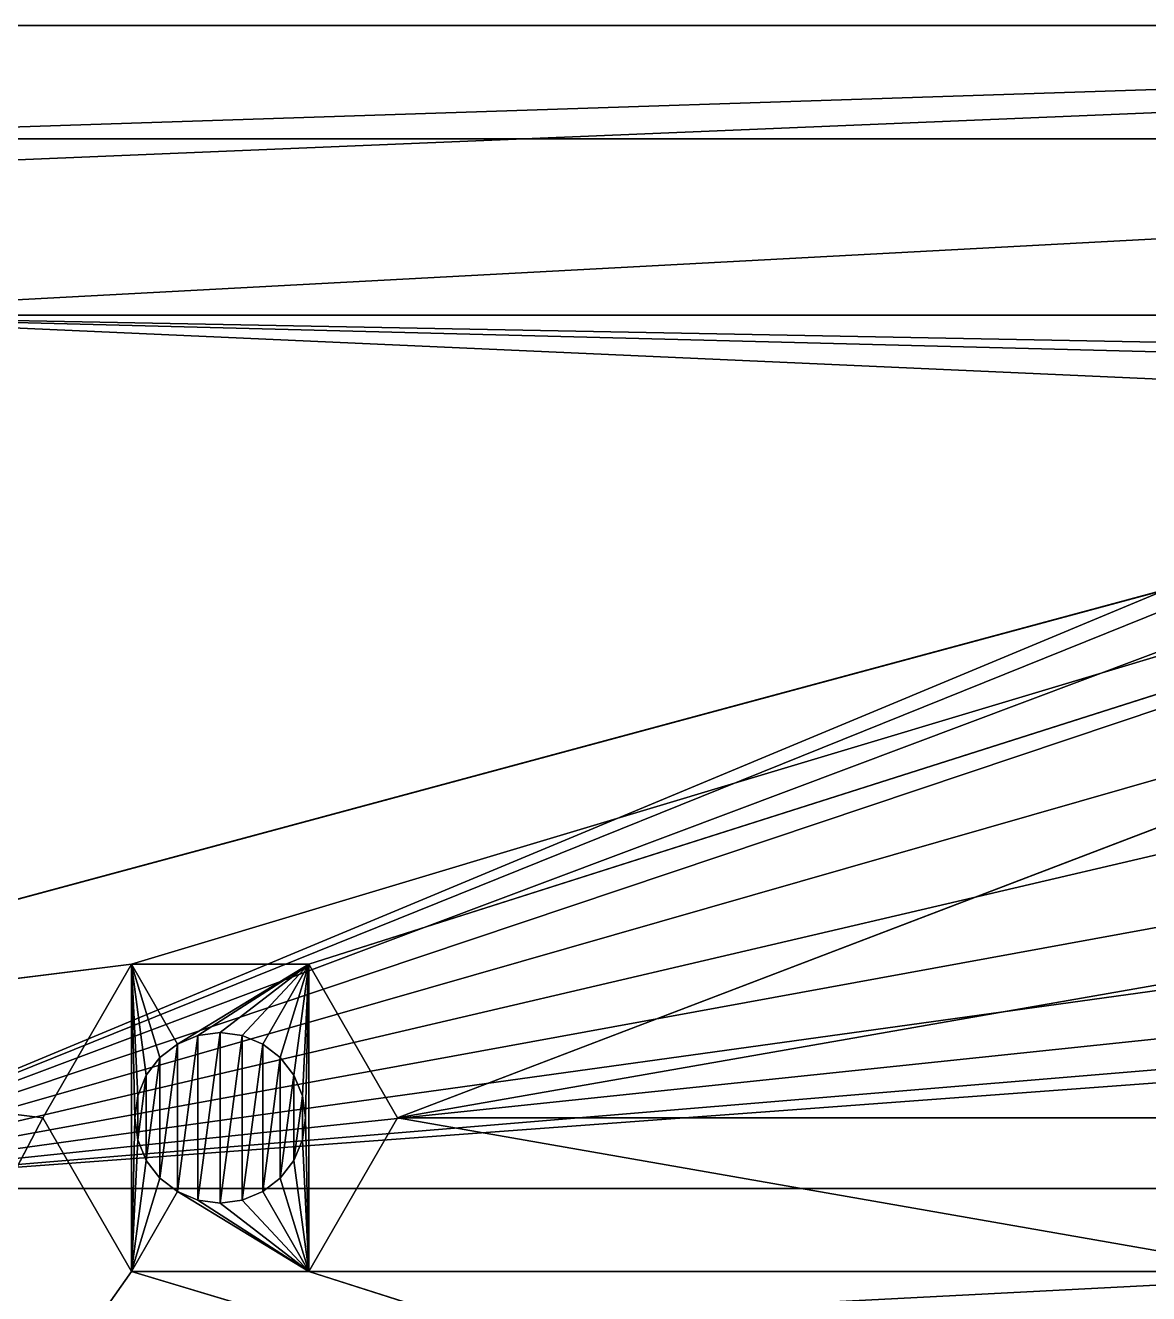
# Model space of a CAD drawing. Extents: x 0 to 36814, y -3929 to 172.
# Drawn here: x 36757.09 to 36776.86, y -3670.89 to -3648.56 of the extents above; entities that cross this region are included whole.
import ezdxf

# ---------------------------------------------------------------- set-up
doc = ezdxf.new("R2010")
doc.units = 0
doc.header["$LTSCALE"] = 25.4
doc.layers.get('0').update_dxf_attribs({"color": 13, "linetype": 'CONTINUOUS'})

# ---------------------------------------------------------------- blocks, each defined once
blk = doc.blocks.new('CVD_PLA_MA03_STL')
at = {"color": 0}
for p, q in [((36656.09, 662.242, 3775.241), (36716.801, 662.242, 3775.241)), ((36656.09, 662.242, 3777.241), (36716.801, 662.242, 3777.241)), ((36656.09, 662.242, 3775.241), (36716.801, 662.242, 3775.241)), ((36656.09, 662.242, 3777.241), (36716.801, 662.242, 3777.241)), ((36715.477, 650.197, 3780.341), (36657.41, 650.197, 3780.341)), ((36657.41, 650.197, 3777.241), (36715.477, 650.197, 3777.241)), ((36715.477, 650.197, 3780.341), (36657.41, 650.197, 3780.341)), ((36657.41, 650.197, 3777.241), (36715.477, 650.197, 3777.241)), ((36657.41, 645.447, 3795.716), (36715.477, 645.447, 3795.716)), ((36657.41, 645.447, 3795.716), (36715.477, 645.447, 3795.716)), ((36715.477, 641.447, 3780.341), (36657.41, 641.447, 3780.341)), ((36715.477, 641.447, 3795.716), (36657.41, 641.447, 3795.716)), ((36715.477, 641.447, 3795.716), (36657.41, 641.447, 3795.716)), ((36715.477, 641.447, 3780.341), (36657.41, 641.447, 3780.341)), ((36664.488, 639.842, 3797.178), (36662.926, 639.842, 3794.474)), ((36662.926, 639.842, 3794.474), (36664.488, 639.842, 3791.77)), ((36662.926, 636.842, 3794.474), (36664.488, 639.842, 3797.178)), ((36662.926, 636.842, 3794.474), (36664.488, 639.842, 3797.178)), ((36662.926, 636.842, 3794.474), (36662.926, 639.842, 3794.474)), ((36664.488, 639.842, 3797.178), (36662.926, 639.842, 3794.474)), ((36664.488, 636.842, 3791.77), (36662.926, 639.842, 3794.474)), ((36662.926, 636.842, 3794.474), (36662.926, 639.842, 3794.474)), ((36664.488, 636.842, 3791.77), (36662.926, 639.842, 3794.474)), ((36662.926, 639.842, 3794.474), (36664.488, 639.842, 3791.77)), ((36664.488, 639.842, 3791.77), (36664.488, 639.842, 3797.178)), ((36664.488, 639.842, 3791.77), (36664.488, 639.842, 3797.178)), ((36664.488, 639.842, 3791.77), (36664.551, 639.842, 3794.474)), ((36664.551, 639.842, 3794.474), (36664.488, 639.842, 3797.178)), ((36664.488, 639.842, 3791.77), (36664.551, 639.842, 3794.474)), ((36664.488, 639.842, 3791.77), (36664.602, 639.842, 3794.086)), ((36664.488, 639.842, 3791.77), (36664.602, 639.842, 3794.086)), ((36664.488, 639.842, 3791.77), (36664.75, 639.842, 3793.724)), ((36664.488, 639.842, 3791.77), (36664.75, 639.842, 3793.724)), ((36664.488, 639.842, 3791.77), (36664.988, 639.842, 3793.414)), ((36664.488, 639.842, 3791.77), (36664.988, 639.842, 3793.414)), ((36664.488, 639.842, 3791.77), (36665.301, 639.842, 3793.175)), ((36664.488, 639.842, 3791.77), (36665.301, 639.842, 3793.175)), ((36664.488, 639.842, 3791.77), (36667.609, 639.842, 3791.77)), ((36664.488, 639.842, 3797.178), (36665.301, 639.842, 3795.773)), ((36667.609, 639.842, 3797.178), (36664.488, 639.842, 3797.178)), ((36664.488, 639.842, 3797.178), (36665.301, 639.842, 3795.773)), ((36664.488, 639.842, 3797.178), (36664.988, 639.842, 3795.535)), ((36664.488, 639.842, 3797.178), (36664.988, 639.842, 3795.535)), ((36664.488, 639.842, 3797.178), (36664.75, 639.842, 3795.224)), ((36664.488, 639.842, 3797.178), (36664.75, 639.842, 3795.224)), ((36664.488, 639.842, 3797.178), (36664.602, 639.842, 3794.863)), ((36664.488, 639.842, 3797.178), (36664.602, 639.842, 3794.863)), ((36664.551, 639.842, 3794.474), (36664.488, 639.842, 3797.178)), ((36664.488, 639.842, 3797.178), (36667.609, 636.842, 3797.178)), ((36664.488, 636.842, 3797.178), (36664.488, 639.842, 3797.178)), ((36664.488, 639.842, 3797.178), (36667.609, 636.842, 3797.178)), ((36667.609, 639.842, 3797.178), (36664.488, 639.842, 3797.178)), ((36664.488, 636.842, 3797.178), (36664.488, 639.842, 3797.178)), ((36664.488, 636.842, 3791.77), (36664.488, 639.842, 3791.77)), ((36667.609, 639.842, 3791.77), (36664.488, 636.842, 3791.77)), ((36667.609, 639.842, 3791.77), (36664.488, 636.842, 3791.77)), ((36664.488, 639.842, 3791.77), (36667.609, 639.842, 3791.77)), ((36664.488, 636.842, 3791.77), (36664.488, 639.842, 3791.77)), ((36664.602, 639.842, 3794.863), (36664.551, 639.842, 3794.474)), ((36664.551, 639.842, 3794.474), (36664.602, 639.842, 3794.086)), ((36664.551, 639.842, 3794.474), (36664.602, 639.842, 3794.086)), ((36664.602, 639.842, 3794.863), (36664.551, 639.842, 3794.474)), ((36664.602, 639.842, 3794.086), (36664.602, 639.842, 3794.863)), ((36664.602, 639.842, 3794.086), (36664.602, 639.842, 3794.863)), ((36664.602, 639.842, 3794.086), (36664.75, 639.842, 3793.724)), ((36664.75, 639.842, 3793.724), (36664.602, 639.842, 3794.863)), ((36664.75, 639.842, 3793.724), (36664.602, 639.842, 3794.863)), ((36664.75, 639.842, 3795.224), (36664.602, 639.842, 3794.863)), ((36664.602, 639.842, 3794.086), (36664.75, 639.842, 3793.724)), ((36664.75, 639.842, 3795.224), (36664.602, 639.842, 3794.863)), ((36664.75, 639.842, 3793.724), (36664.75, 639.842, 3795.224)), ((36664.75, 639.842, 3793.724), (36664.75, 639.842, 3795.224)), ((36664.75, 639.842, 3793.724), (36664.988, 639.842, 3793.414)), ((36664.988, 639.842, 3793.414), (36664.75, 639.842, 3795.224)), ((36664.988, 639.842, 3793.414), (36664.75, 639.842, 3795.224)), ((36664.988, 639.842, 3795.535), (36664.75, 639.842, 3795.224)), ((36664.75, 639.842, 3793.724), (36664.988, 639.842, 3793.414)), ((36664.988, 639.842, 3795.535), (36664.75, 639.842, 3795.224)), ((36664.988, 639.842, 3793.414), (36664.988, 639.842, 3795.535)), ((36664.988, 639.842, 3793.414), (36664.988, 639.842, 3795.535)), ((36664.988, 639.842, 3793.414), (36665.301, 639.842, 3793.175)), ((36665.301, 639.842, 3793.175), (36664.988, 639.842, 3795.535)), ((36665.301, 639.842, 3793.175), (36664.988, 639.842, 3795.535)), ((36665.301, 639.842, 3795.773), (36664.988, 639.842, 3795.535)), ((36664.988, 639.842, 3793.414), (36665.301, 639.842, 3793.175)), ((36665.301, 639.842, 3795.773), (36664.988, 639.842, 3795.535)), ((36665.301, 639.842, 3793.175), (36665.301, 639.842, 3795.773)), ((36665.301, 639.842, 3793.175), (36665.301, 639.842, 3795.773)), ((36665.301, 639.842, 3793.175), (36665.66, 639.842, 3793.025)), ((36665.66, 639.842, 3793.025), (36665.301, 639.842, 3795.773)), ((36665.66, 639.842, 3793.025), (36665.301, 639.842, 3795.773)), ((36665.66, 639.842, 3795.923), (36665.301, 639.842, 3795.773)), ((36667.609, 639.842, 3791.77), (36665.301, 639.842, 3793.175)), ((36667.609, 639.842, 3791.77), (36665.301, 639.842, 3793.175)), ((36665.301, 639.842, 3793.175), (36665.66, 639.842, 3793.025)), ((36665.301, 639.842, 3795.773), (36667.609, 639.842, 3797.178)), ((36665.301, 639.842, 3795.773), (36667.609, 639.842, 3797.178)), ((36665.66, 639.842, 3795.923), (36665.301, 639.842, 3795.773)), ((36665.66, 639.842, 3793.025), (36665.66, 639.842, 3795.923)), ((36665.66, 639.842, 3793.025), (36665.66, 639.842, 3795.923)), ((36665.66, 639.842, 3793.025), (36666.051, 639.842, 3792.974)), ((36666.051, 639.842, 3792.974), (36665.66, 639.842, 3795.923)), ((36666.051, 639.842, 3792.974), (36665.66, 639.842, 3795.923)), ((36666.051, 639.842, 3795.974), (36665.66, 639.842, 3795.923)), ((36667.609, 639.842, 3791.77), (36665.66, 639.842, 3793.025)), ((36667.609, 639.842, 3791.77), (36665.66, 639.842, 3793.025)), ((36665.66, 639.842, 3793.025), (36666.051, 639.842, 3792.974)), ((36665.66, 639.842, 3795.923), (36667.609, 639.842, 3797.178)), ((36665.66, 639.842, 3795.923), (36667.609, 639.842, 3797.178)), ((36666.051, 639.842, 3795.974), (36665.66, 639.842, 3795.923)), ((36666.051, 639.842, 3792.974), (36666.051, 639.842, 3795.974)), ((36666.051, 639.842, 3792.974), (36666.051, 639.842, 3795.974)), ((36666.051, 639.842, 3792.974), (36666.438, 639.842, 3793.025)), ((36666.438, 639.842, 3793.025), (36666.051, 639.842, 3795.974)), ((36666.438, 639.842, 3793.025), (36666.051, 639.842, 3795.974)), ((36666.438, 639.842, 3795.923), (36666.051, 639.842, 3795.974)), ((36667.609, 639.842, 3791.77), (36666.051, 639.842, 3792.974)), ((36667.609, 639.842, 3791.77), (36666.051, 639.842, 3792.974)), ((36666.051, 639.842, 3792.974), (36666.438, 639.842, 3793.025)), ((36666.051, 639.842, 3795.974), (36667.609, 639.842, 3797.178)), ((36666.051, 639.842, 3795.974), (36667.609, 639.842, 3797.178)), ((36666.438, 639.842, 3795.923), (36666.051, 639.842, 3795.974)), ((36666.438, 639.842, 3793.025), (36666.438, 639.842, 3795.923)), ((36666.438, 639.842, 3793.025), (36666.438, 639.842, 3795.923)), ((36666.438, 639.842, 3793.025), (36666.801, 639.842, 3793.175)), ((36666.801, 639.842, 3793.175), (36666.438, 639.842, 3795.923)), ((36666.801, 639.842, 3793.175), (36666.438, 639.842, 3795.923)), ((36666.801, 639.842, 3795.773), (36666.438, 639.842, 3795.923)), ((36667.609, 639.842, 3791.77), (36666.438, 639.842, 3793.025)), ((36667.609, 639.842, 3791.77), (36666.438, 639.842, 3793.025)), ((36666.438, 639.842, 3793.025), (36666.801, 639.842, 3793.175)), ((36666.438, 639.842, 3795.923), (36667.609, 639.842, 3797.178)), ((36666.438, 639.842, 3795.923), (36667.609, 639.842, 3797.178)), ((36666.801, 639.842, 3795.773), (36666.438, 639.842, 3795.923)), ((36666.801, 639.842, 3793.175), (36666.801, 639.842, 3795.773)), ((36666.801, 639.842, 3793.175), (36666.801, 639.842, 3795.773)), ((36666.801, 639.842, 3793.175), (36667.109, 639.842, 3793.414)), ((36667.109, 639.842, 3793.414), (36666.801, 639.842, 3795.773)), ((36667.109, 639.842, 3793.414), (36666.801, 639.842, 3795.773)), ((36667.109, 639.842, 3795.535), (36666.801, 639.842, 3795.773)), ((36667.609, 639.842, 3791.77), (36666.801, 639.842, 3793.175)), ((36667.609, 639.842, 3791.77), (36666.801, 639.842, 3793.175)), ((36666.801, 639.842, 3793.175), (36667.109, 639.842, 3793.414)), ((36666.801, 639.842, 3795.773), (36667.609, 639.842, 3797.178)), ((36666.801, 639.842, 3795.773), (36667.609, 639.842, 3797.178)), ((36667.109, 639.842, 3795.535), (36666.801, 639.842, 3795.773)), ((36667.109, 639.842, 3793.414), (36667.109, 639.842, 3795.535)), ((36667.109, 639.842, 3793.414), (36667.109, 639.842, 3795.535)), ((36667.109, 639.842, 3793.414), (36667.348, 639.842, 3793.724)), ((36667.348, 639.842, 3793.724), (36667.109, 639.842, 3795.535)), ((36667.348, 639.842, 3793.724), (36667.109, 639.842, 3795.535)), ((36667.348, 639.842, 3795.224), (36667.109, 639.842, 3795.535)), ((36667.609, 639.842, 3791.77), (36667.109, 639.842, 3793.414)), ((36667.609, 639.842, 3791.77), (36667.109, 639.842, 3793.414)), ((36667.109, 639.842, 3793.414), (36667.348, 639.842, 3793.724)), ((36667.109, 639.842, 3795.535), (36667.609, 639.842, 3797.178)), ((36667.109, 639.842, 3795.535), (36667.609, 639.842, 3797.178)), ((36667.348, 639.842, 3795.224), (36667.109, 639.842, 3795.535)), ((36667.348, 639.842, 3793.724), (36667.348, 639.842, 3795.224)), ((36667.348, 639.842, 3793.724), (36667.348, 639.842, 3795.224)), ((36667.348, 639.842, 3793.724), (36667.5, 639.842, 3794.086)), ((36667.5, 639.842, 3794.086), (36667.348, 639.842, 3795.224)), ((36667.5, 639.842, 3794.086), (36667.348, 639.842, 3795.224)), ((36667.5, 639.842, 3794.863), (36667.348, 639.842, 3795.224)), ((36667.609, 639.842, 3791.77), (36667.348, 639.842, 3793.724)), ((36667.609, 639.842, 3791.77), (36667.348, 639.842, 3793.724)), ((36667.348, 639.842, 3793.724), (36667.5, 639.842, 3794.086)), ((36667.348, 639.842, 3795.224), (36667.609, 639.842, 3797.178)), ((36667.348, 639.842, 3795.224), (36667.609, 639.842, 3797.178)), ((36667.5, 639.842, 3794.863), (36667.348, 639.842, 3795.224)), ((36667.5, 639.842, 3794.086), (36667.5, 639.842, 3794.863)), ((36667.5, 639.842, 3794.086), (36667.5, 639.842, 3794.863)), ((36667.5, 639.842, 3794.086), (36667.551, 639.842, 3794.474)), ((36667.551, 639.842, 3794.474), (36667.5, 639.842, 3794.863)), ((36667.609, 639.842, 3791.77), (36667.5, 639.842, 3794.086)), ((36667.609, 639.842, 3791.77), (36667.5, 639.842, 3794.086)), ((36667.5, 639.842, 3794.086), (36667.551, 639.842, 3794.474)), ((36667.5, 639.842, 3794.863), (36667.609, 639.842, 3797.178)), ((36667.5, 639.842, 3794.863), (36667.609, 639.842, 3797.178)), ((36667.551, 639.842, 3794.474), (36667.5, 639.842, 3794.863)), ((36667.609, 639.842, 3791.77), (36667.551, 639.842, 3794.474)), ((36667.551, 639.842, 3794.474), (36667.609, 639.842, 3797.178)), ((36667.551, 639.842, 3794.474), (36667.609, 639.842, 3797.178)), ((36667.609, 639.842, 3791.77), (36667.551, 639.842, 3794.474)), ((36667.609, 639.842, 3791.77), (36667.609, 639.842, 3797.178)), ((36667.609, 639.842, 3791.77), (36667.609, 639.842, 3797.178)), ((36667.609, 639.842, 3791.77), (36669.172, 639.842, 3794.474)), ((36669.172, 639.842, 3794.474), (36667.609, 639.842, 3797.178)), ((36669.172, 639.842, 3794.474), (36667.609, 636.842, 3797.178)), ((36667.609, 636.842, 3797.178), (36667.609, 639.842, 3797.178)), ((36669.172, 639.842, 3794.474), (36667.609, 639.842, 3797.178)), ((36669.172, 639.842, 3794.474), (36667.609, 636.842, 3797.178)), ((36667.609, 636.842, 3797.178), (36667.609, 639.842, 3797.178)), ((36667.609, 636.842, 3791.77), (36667.609, 639.842, 3791.77)), ((36667.609, 639.842, 3791.77), (36669.172, 636.842, 3794.474)), ((36667.609, 639.842, 3791.77), (36669.172, 639.842, 3794.474)), ((36667.609, 639.842, 3791.77), (36669.172, 636.842, 3794.474)), ((36667.609, 636.842, 3791.77), (36667.609, 639.842, 3791.77)), ((36669.172, 639.842, 3794.474), (36669.172, 636.842, 3794.474)), ((36669.172, 639.842, 3794.474), (36669.172, 636.842, 3794.474)), ((36719.539, 636.842, 3775.241), (36652.848, 636.842, 3775.241)), ((36719.539, 636.842, 3775.241), (36652.848, 636.842, 3778.01)), ((36719.539, 636.842, 3775.241), (36652.848, 636.842, 3775.241)), ((36719.539, 636.842, 3775.241), (36652.848, 636.842, 3778.01)), ((36719.539, 636.842, 3775.241), (36652.848, 636.842, 3793.222)), ((36719.539, 636.842, 3775.241), (36652.848, 636.842, 3793.222)), ((36664.488, 636.842, 3791.77), (36652.848, 636.842, 3793.222)), ((36664.488, 636.842, 3791.77), (36652.848, 636.842, 3793.222)), ((36662.926, 636.842, 3794.474), (36652.848, 636.842, 3793.222)), ((36662.926, 636.842, 3794.474), (36652.848, 636.842, 3793.222)), ((36662.926, 636.842, 3794.474), (36652.848, 636.842, 3813.708)), ((36652.848, 636.842, 3813.708), (36664.488, 636.842, 3797.178)), ((36652.848, 636.842, 3813.708), (36664.488, 636.842, 3797.178)), ((36662.926, 636.842, 3794.474), (36652.848, 636.842, 3813.708)), ((36664.488, 636.842, 3791.77), (36662.926, 636.842, 3794.474)), ((36662.926, 636.842, 3794.474), (36664.488, 636.842, 3797.178)), ((36662.926, 636.842, 3794.474), (36664.488, 636.842, 3797.178)), ((36664.488, 636.842, 3791.77), (36662.926, 636.842, 3794.474)), ((36719.539, 636.842, 3775.241), (36664.488, 636.842, 3791.77)), ((36719.539, 636.842, 3775.241), (36664.488, 636.842, 3791.77)), ((36667.609, 636.842, 3791.77), (36664.488, 636.842, 3791.77)), ((36664.488, 636.842, 3797.178), (36719.539, 636.842, 3813.708)), ((36664.488, 636.842, 3797.178), (36667.609, 636.842, 3797.178)), ((36667.609, 636.842, 3791.77), (36664.488, 636.842, 3791.77)), ((36664.488, 636.842, 3797.178), (36719.539, 636.842, 3813.708)), ((36664.488, 636.842, 3797.178), (36667.609, 636.842, 3797.178)), ((36719.539, 636.842, 3775.241), (36667.609, 636.842, 3791.77)), ((36719.539, 636.842, 3775.241), (36667.609, 636.842, 3791.77)), ((36669.172, 636.842, 3794.474), (36667.609, 636.842, 3791.77)), ((36667.609, 636.842, 3797.178), (36669.172, 636.842, 3794.474)), ((36669.172, 636.842, 3794.474), (36667.609, 636.842, 3791.77)), ((36667.609, 636.842, 3797.178), (36669.172, 636.842, 3794.474)), ((36667.609, 636.842, 3797.178), (36719.539, 636.842, 3813.708)), ((36667.609, 636.842, 3797.178), (36719.539, 636.842, 3813.708)), ((36719.539, 636.842, 3775.241), (36669.172, 636.842, 3794.474)), ((36719.539, 636.842, 3775.241), (36669.172, 636.842, 3794.474)), ((36684.633, 636.842, 3791.77), (36669.172, 636.842, 3794.474)), ((36684.633, 636.842, 3791.77), (36669.172, 636.842, 3794.474)), ((36683.07, 636.842, 3794.474), (36669.172, 636.842, 3794.474)), ((36669.172, 636.842, 3794.474), (36684.633, 636.842, 3797.178)), ((36683.07, 636.842, 3794.474), (36669.172, 636.842, 3794.474)), ((36669.172, 636.842, 3794.474), (36684.633, 636.842, 3797.178))]:
    blk.add_line(p, q, dxfattribs=at)
mesh = blk.add_polyface(dxfattribs=at)
corners = [(36716.801, 662.242, 3775.241), (36656.09, 658.242, 3775.241), (36656.09, 662.242, 3775.241), (36657.41, 658.242, 3775.241), (36657.41, 656.342, 3775.241), (36657.41, 653.32, 3775.241), (36716.074, 649.707, 3775.241), (36717.508, 649.707, 3775.241), (36719.539, 662.242, 3775.241), (36717.508, 646.976, 3775.241), (36652.848, 636.842, 3775.241), (36652.848, 653.32, 3775.241), (36719.539, 636.842, 3775.241), (36716.074, 646.976, 3775.241)]
mesh.append_faces([[corners[k] for k in face] for face in [(0, 1, 2), (5, 10, 11)]], dxfattribs={"vtx0": -1, "color": 0})
mesh.append_faces([[corners[k] for k in face] for face in [(1, 0, 3), (3, 0, 4), (4, 0, 5), (6, 0, 7), (7, 8, 9), (10, 5, 12), (13, 5, 6), (12, 9, 8)]], dxfattribs={"vtx0": -1, "vtx1": -1, "color": 0})
mesh.append_faces([[corners[k] for k in face] for face in [(5, 0, 6), (12, 5, 13)]], dxfattribs={"vtx0": -1, "vtx1": -1, "vtx2": -1, "color": 0})
mesh.append_faces([[corners[k] for k in face] for face in [(7, 0, 8), (12, 13, 9)]], dxfattribs={"vtx0": -1, "vtx2": -1, "color": 0})
mesh = blk.add_polyface(dxfattribs=at)
corners = [(36715.477, 650.197, 3777.241), (36657.41, 658.242, 3777.241), (36657.41, 650.197, 3777.241), (36656.09, 662.242, 3777.241), (36656.09, 658.242, 3777.241), (36716.801, 662.242, 3777.241), (36715.477, 658.242, 3777.241), (36716.801, 658.242, 3777.241)]
mesh.append_faces([[corners[k] for k in face] for face in [(0, 1, 2), (1, 3, 4), (5, 6, 7)]], dxfattribs={"vtx0": -1, "color": 0})
mesh.append_faces([[corners[k] for k in face] for face in [(3, 1, 5), (6, 1, 0)]], dxfattribs={"vtx0": -1, "vtx1": -1, "color": 0})
mesh.append_faces([[corners[k] for k in face] for face in [(5, 1, 6)]], dxfattribs={"vtx0": -1, "vtx1": -1, "vtx2": -1, "color": 0})
mesh = blk.add_polyface(dxfattribs=at)
corners = [(36656.09, 662.242, 3777.241), (36716.801, 662.242, 3775.241), (36656.09, 662.242, 3775.241), (36716.801, 662.242, 3777.241)]
mesh.append_faces([[corners[k] for k in face] for face in [(0, 1, 2), (1, 0, 3)]], dxfattribs={"vtx0": -1, "color": 0})
mesh = blk.add_polyface(dxfattribs=at)
corners = [(36715.477, 641.447, 3780.341), (36657.41, 650.197, 3780.341), (36657.41, 641.447, 3780.341), (36715.477, 650.197, 3780.341)]
mesh.append_faces([[corners[k] for k in face] for face in [(0, 1, 2), (1, 0, 3)]], dxfattribs={"vtx0": -1, "color": 0})
mesh = blk.add_polyface(dxfattribs=at)
corners = [(36657.41, 650.197, 3780.341), (36715.477, 650.197, 3777.241), (36657.41, 650.197, 3777.241), (36715.477, 650.197, 3780.341)]
mesh.append_faces([[corners[k] for k in face] for face in [(0, 1, 2), (1, 0, 3)]], dxfattribs={"vtx0": -1, "color": 0})
mesh = blk.add_polyface(dxfattribs=at)
corners = [(36657.41, 645.447, 3798.716), (36715.477, 645.447, 3795.716), (36657.41, 645.447, 3795.716), (36715.477, 645.447, 3798.716)]
mesh.append_faces([[corners[k] for k in face] for face in [(0, 1, 2), (1, 0, 3)]], dxfattribs={"vtx0": -1, "color": 0})
mesh = blk.add_polyface(dxfattribs=at)
corners = [(36715.477, 645.447, 3795.716), (36657.41, 641.447, 3795.716), (36657.41, 645.447, 3795.716), (36715.477, 641.447, 3795.716)]
mesh.append_faces([[corners[k] for k in face] for face in [(0, 1, 2), (1, 0, 3)]], dxfattribs={"vtx0": -1, "color": 0})
mesh = blk.add_polyface(dxfattribs=at)
corners = [(36657.41, 641.447, 3780.341), (36693.721, 641.447, 3781.028), (36715.477, 641.447, 3780.341), (36692.168, 641.447, 3781.233), (36690.721, 641.447, 3781.832), (36657.41, 641.447, 3795.716), (36689.478, 641.447, 3782.786), (36688.525, 641.447, 3784.028), (36687.925, 641.447, 3785.476), (36687.721, 641.447, 3787.028), (36687.925, 641.447, 3788.581), (36688.525, 641.447, 3790.028), (36689.478, 641.447, 3791.271), (36690.721, 641.447, 3792.225), (36692.168, 641.447, 3792.824), (36693.721, 641.447, 3793.028), (36696.721, 641.447, 3781.832), (36715.477, 641.447, 3795.716), (36695.274, 641.447, 3781.233), (36697.963, 641.447, 3782.786), (36698.917, 641.447, 3784.028), (36699.516, 641.447, 3785.476), (36699.721, 641.447, 3787.028), (36699.516, 641.447, 3788.581), (36698.917, 641.447, 3790.028), (36697.963, 641.447, 3791.271), (36696.721, 641.447, 3792.225), (36695.274, 641.447, 3792.824)]
mesh.append_faces([[corners[k] for k in face] for face in [(0, 1, 2), (1, 0, 3), (3, 0, 4), (4, 5, 6), (6, 5, 7), (7, 5, 8), (8, 5, 9), (9, 5, 10), (10, 5, 11), (11, 5, 12), (12, 5, 13), (13, 5, 14), (14, 5, 15), (2, 16, 17), (16, 2, 18), (18, 2, 1), (17, 15, 5)]], dxfattribs={"vtx0": -1, "vtx1": -1, "color": 0})
mesh.append_faces([[corners[k] for k in face] for face in [(4, 0, 5), (17, 16, 19), (17, 19, 20), (17, 20, 21), (17, 21, 22), (17, 22, 23), (17, 23, 24), (17, 24, 25), (17, 25, 26), (17, 26, 27), (17, 27, 15)]], dxfattribs={"vtx0": -1, "vtx2": -1, "color": 0})
mesh = blk.add_polyface(dxfattribs=at)
corners = [(36664.488, 639.842, 3797.178), (36662.926, 639.842, 3794.474), (36664.488, 639.842, 3791.77)]
mesh.append_faces([[corners[k] for k in face] for face in [(0, 1, 2)]], dxfattribs={"color": 0})
mesh = blk.add_polyface(dxfattribs=at)
corners = [(36664.488, 639.842, 3797.178), (36664.488, 636.842, 3797.178), (36662.926, 636.842, 3794.474)]
mesh.append_faces([[corners[k] for k in face] for face in [(0, 1, 2)]], dxfattribs={"color": 0})
mesh = blk.add_polyface(dxfattribs=at)
corners = [(36664.488, 639.842, 3797.178), (36662.926, 636.842, 3794.474), (36662.926, 639.842, 3794.474)]
mesh.append_faces([[corners[k] for k in face] for face in [(0, 1, 2)]], dxfattribs={"color": 0})
mesh = blk.add_polyface(dxfattribs=at)
corners = [(36662.926, 639.842, 3794.474), (36662.926, 636.842, 3794.474), (36664.488, 636.842, 3791.77)]
mesh.append_faces([[corners[k] for k in face] for face in [(0, 1, 2)]], dxfattribs={"color": 0})
mesh = blk.add_polyface(dxfattribs=at)
corners = [(36662.926, 639.842, 3794.474), (36664.488, 636.842, 3791.77), (36664.488, 639.842, 3791.77)]
mesh.append_faces([[corners[k] for k in face] for face in [(0, 1, 2)]], dxfattribs={"color": 0})
mesh = blk.add_polyface(dxfattribs=at)
corners = [(36664.488, 639.842, 3797.178), (36664.488, 639.842, 3791.77), (36664.551, 639.842, 3794.474)]
mesh.append_faces([[corners[k] for k in face] for face in [(0, 1, 2)]], dxfattribs={"color": 0})
mesh = blk.add_polyface(dxfattribs=at)
corners = [(36664.551, 639.842, 3794.474), (36664.488, 639.842, 3791.77), (36664.602, 639.842, 3794.086)]
mesh.append_faces([[corners[k] for k in face] for face in [(0, 1, 2)]], dxfattribs={"color": 0})
mesh = blk.add_polyface(dxfattribs=at)
corners = [(36664.602, 639.842, 3794.086), (36664.488, 639.842, 3791.77), (36664.75, 639.842, 3793.724)]
mesh.append_faces([[corners[k] for k in face] for face in [(0, 1, 2)]], dxfattribs={"color": 0})
mesh = blk.add_polyface(dxfattribs=at)
corners = [(36664.75, 639.842, 3793.724), (36664.488, 639.842, 3791.77), (36664.988, 639.842, 3793.414)]
mesh.append_faces([[corners[k] for k in face] for face in [(0, 1, 2)]], dxfattribs={"color": 0})
mesh = blk.add_polyface(dxfattribs=at)
corners = [(36664.988, 639.842, 3793.414), (36664.488, 639.842, 3791.77), (36665.301, 639.842, 3793.175)]
mesh.append_faces([[corners[k] for k in face] for face in [(0, 1, 2)]], dxfattribs={"color": 0})
mesh = blk.add_polyface(dxfattribs=at)
corners = [(36665.301, 639.842, 3793.175), (36664.488, 639.842, 3791.77), (36667.609, 639.842, 3791.77)]
mesh.append_faces([[corners[k] for k in face] for face in [(0, 1, 2)]], dxfattribs={"color": 0})
mesh = blk.add_polyface(dxfattribs=at)
corners = [(36664.488, 639.842, 3797.178), (36665.301, 639.842, 3795.773), (36667.609, 639.842, 3797.178)]
mesh.append_faces([[corners[k] for k in face] for face in [(0, 1, 2)]], dxfattribs={"color": 0})
mesh = blk.add_polyface(dxfattribs=at)
corners = [(36664.488, 639.842, 3797.178), (36664.988, 639.842, 3795.535), (36665.301, 639.842, 3795.773)]
mesh.append_faces([[corners[k] for k in face] for face in [(0, 1, 2)]], dxfattribs={"color": 0})
mesh = blk.add_polyface(dxfattribs=at)
corners = [(36664.488, 639.842, 3797.178), (36664.75, 639.842, 3795.224), (36664.988, 639.842, 3795.535)]
mesh.append_faces([[corners[k] for k in face] for face in [(0, 1, 2)]], dxfattribs={"color": 0})
mesh = blk.add_polyface(dxfattribs=at)
corners = [(36664.488, 639.842, 3797.178), (36664.602, 639.842, 3794.863), (36664.75, 639.842, 3795.224)]
mesh.append_faces([[corners[k] for k in face] for face in [(0, 1, 2)]], dxfattribs={"color": 0})
mesh = blk.add_polyface(dxfattribs=at)
corners = [(36664.488, 639.842, 3797.178), (36664.551, 639.842, 3794.474), (36664.602, 639.842, 3794.863)]
mesh.append_faces([[corners[k] for k in face] for face in [(0, 1, 2)]], dxfattribs={"color": 0})
mesh = blk.add_polyface(dxfattribs=at)
corners = [(36667.609, 636.842, 3797.178), (36664.488, 636.842, 3797.178), (36664.488, 639.842, 3797.178)]
mesh.append_faces([[corners[k] for k in face] for face in [(0, 1, 2)]], dxfattribs={"color": 0})
mesh = blk.add_polyface(dxfattribs=at)
corners = [(36667.609, 636.842, 3797.178), (36664.488, 639.842, 3797.178), (36667.609, 639.842, 3797.178)]
mesh.append_faces([[corners[k] for k in face] for face in [(0, 1, 2)]], dxfattribs={"color": 0})
mesh = blk.add_polyface(dxfattribs=at)
corners = [(36667.609, 639.842, 3791.77), (36664.488, 636.842, 3791.77), (36667.609, 636.842, 3791.77)]
mesh.append_faces([[corners[k] for k in face] for face in [(0, 1, 2)]], dxfattribs={"color": 0})
mesh = blk.add_polyface(dxfattribs=at)
corners = [(36667.609, 639.842, 3791.77), (36664.488, 639.842, 3791.77), (36664.488, 636.842, 3791.77)]
mesh.append_faces([[corners[k] for k in face] for face in [(0, 1, 2)]], dxfattribs={"color": 0})
mesh = blk.add_polyface(dxfattribs=at)
corners = [(36664.602, 639.842, 3794.863), (36664.551, 639.842, 3794.474), (36664.602, 639.842, 3794.086)]
mesh.append_faces([[corners[k] for k in face] for face in [(0, 1, 2)]], dxfattribs={"color": 0})
mesh = blk.add_polyface(dxfattribs=at)
corners = [(36664.602, 639.842, 3794.863), (36664.602, 639.842, 3794.086), (36664.75, 639.842, 3793.724)]
mesh.append_faces([[corners[k] for k in face] for face in [(0, 1, 2)]], dxfattribs={"color": 0})
mesh = blk.add_polyface(dxfattribs=at)
corners = [(36664.75, 639.842, 3795.224), (36664.602, 639.842, 3794.863), (36664.75, 639.842, 3793.724)]
mesh.append_faces([[corners[k] for k in face] for face in [(0, 1, 2)]], dxfattribs={"color": 0})
mesh = blk.add_polyface(dxfattribs=at)
corners = [(36664.75, 639.842, 3795.224), (36664.75, 639.842, 3793.724), (36664.988, 639.842, 3793.414)]
mesh.append_faces([[corners[k] for k in face] for face in [(0, 1, 2)]], dxfattribs={"color": 0})
mesh = blk.add_polyface(dxfattribs=at)
corners = [(36664.988, 639.842, 3795.535), (36664.75, 639.842, 3795.224), (36664.988, 639.842, 3793.414)]
mesh.append_faces([[corners[k] for k in face] for face in [(0, 1, 2)]], dxfattribs={"color": 0})
mesh = blk.add_polyface(dxfattribs=at)
corners = [(36664.988, 639.842, 3795.535), (36664.988, 639.842, 3793.414), (36665.301, 639.842, 3793.175)]
mesh.append_faces([[corners[k] for k in face] for face in [(0, 1, 2)]], dxfattribs={"color": 0})
mesh = blk.add_polyface(dxfattribs=at)
corners = [(36665.301, 639.842, 3795.773), (36664.988, 639.842, 3795.535), (36665.301, 639.842, 3793.175)]
mesh.append_faces([[corners[k] for k in face] for face in [(0, 1, 2)]], dxfattribs={"color": 0})
mesh = blk.add_polyface(dxfattribs=at)
corners = [(36665.301, 639.842, 3795.773), (36665.301, 639.842, 3793.175), (36665.66, 639.842, 3793.025)]
mesh.append_faces([[corners[k] for k in face] for face in [(0, 1, 2)]], dxfattribs={"color": 0})
mesh = blk.add_polyface(dxfattribs=at)
corners = [(36665.66, 639.842, 3795.923), (36665.301, 639.842, 3795.773), (36665.66, 639.842, 3793.025)]
mesh.append_faces([[corners[k] for k in face] for face in [(0, 1, 2)]], dxfattribs={"color": 0})
mesh = blk.add_polyface(dxfattribs=at)
corners = [(36665.301, 639.842, 3793.175), (36667.609, 639.842, 3791.77), (36665.66, 639.842, 3793.025)]
mesh.append_faces([[corners[k] for k in face] for face in [(0, 1, 2)]], dxfattribs={"color": 0})
mesh = blk.add_polyface(dxfattribs=at)
corners = [(36667.609, 639.842, 3797.178), (36665.301, 639.842, 3795.773), (36665.66, 639.842, 3795.923)]
mesh.append_faces([[corners[k] for k in face] for face in [(0, 1, 2)]], dxfattribs={"color": 0})
mesh = blk.add_polyface(dxfattribs=at)
corners = [(36665.66, 639.842, 3795.923), (36665.66, 639.842, 3793.025), (36666.051, 639.842, 3792.974)]
mesh.append_faces([[corners[k] for k in face] for face in [(0, 1, 2)]], dxfattribs={"color": 0})
mesh = blk.add_polyface(dxfattribs=at)
corners = [(36666.051, 639.842, 3795.974), (36665.66, 639.842, 3795.923), (36666.051, 639.842, 3792.974)]
mesh.append_faces([[corners[k] for k in face] for face in [(0, 1, 2)]], dxfattribs={"color": 0})
mesh = blk.add_polyface(dxfattribs=at)
corners = [(36665.66, 639.842, 3793.025), (36667.609, 639.842, 3791.77), (36666.051, 639.842, 3792.974)]
mesh.append_faces([[corners[k] for k in face] for face in [(0, 1, 2)]], dxfattribs={"color": 0})
mesh = blk.add_polyface(dxfattribs=at)
corners = [(36667.609, 639.842, 3797.178), (36665.66, 639.842, 3795.923), (36666.051, 639.842, 3795.974)]
mesh.append_faces([[corners[k] for k in face] for face in [(0, 1, 2)]], dxfattribs={"color": 0})
mesh = blk.add_polyface(dxfattribs=at)
corners = [(36666.051, 639.842, 3795.974), (36666.051, 639.842, 3792.974), (36666.438, 639.842, 3793.025)]
mesh.append_faces([[corners[k] for k in face] for face in [(0, 1, 2)]], dxfattribs={"color": 0})
mesh = blk.add_polyface(dxfattribs=at)
corners = [(36666.051, 639.842, 3795.974), (36666.438, 639.842, 3793.025), (36666.438, 639.842, 3795.923)]
mesh.append_faces([[corners[k] for k in face] for face in [(0, 1, 2)]], dxfattribs={"color": 0})
mesh = blk.add_polyface(dxfattribs=at)
corners = [(36666.438, 639.842, 3793.025), (36666.051, 639.842, 3792.974), (36667.609, 639.842, 3791.77)]
mesh.append_faces([[corners[k] for k in face] for face in [(0, 1, 2)]], dxfattribs={"color": 0})
mesh = blk.add_polyface(dxfattribs=at)
corners = [(36667.609, 639.842, 3797.178), (36666.051, 639.842, 3795.974), (36666.438, 639.842, 3795.923)]
mesh.append_faces([[corners[k] for k in face] for face in [(0, 1, 2)]], dxfattribs={"color": 0})
mesh = blk.add_polyface(dxfattribs=at)
corners = [(36666.438, 639.842, 3795.923), (36666.438, 639.842, 3793.025), (36666.801, 639.842, 3793.175)]
mesh.append_faces([[corners[k] for k in face] for face in [(0, 1, 2)]], dxfattribs={"color": 0})
mesh = blk.add_polyface(dxfattribs=at)
corners = [(36666.438, 639.842, 3795.923), (36666.801, 639.842, 3793.175), (36666.801, 639.842, 3795.773)]
mesh.append_faces([[corners[k] for k in face] for face in [(0, 1, 2)]], dxfattribs={"color": 0})
mesh = blk.add_polyface(dxfattribs=at)
corners = [(36666.801, 639.842, 3793.175), (36666.438, 639.842, 3793.025), (36667.609, 639.842, 3791.77)]
mesh.append_faces([[corners[k] for k in face] for face in [(0, 1, 2)]], dxfattribs={"color": 0})
mesh = blk.add_polyface(dxfattribs=at)
corners = [(36667.609, 639.842, 3797.178), (36666.438, 639.842, 3795.923), (36666.801, 639.842, 3795.773)]
mesh.append_faces([[corners[k] for k in face] for face in [(0, 1, 2)]], dxfattribs={"color": 0})
mesh = blk.add_polyface(dxfattribs=at)
corners = [(36666.801, 639.842, 3795.773), (36666.801, 639.842, 3793.175), (36667.109, 639.842, 3793.414)]
mesh.append_faces([[corners[k] for k in face] for face in [(0, 1, 2)]], dxfattribs={"color": 0})
mesh = blk.add_polyface(dxfattribs=at)
corners = [(36666.801, 639.842, 3795.773), (36667.109, 639.842, 3793.414), (36667.109, 639.842, 3795.535)]
mesh.append_faces([[corners[k] for k in face] for face in [(0, 1, 2)]], dxfattribs={"color": 0})
mesh = blk.add_polyface(dxfattribs=at)
corners = [(36667.109, 639.842, 3793.414), (36666.801, 639.842, 3793.175), (36667.609, 639.842, 3791.77)]
mesh.append_faces([[corners[k] for k in face] for face in [(0, 1, 2)]], dxfattribs={"color": 0})
mesh = blk.add_polyface(dxfattribs=at)
corners = [(36667.609, 639.842, 3797.178), (36666.801, 639.842, 3795.773), (36667.109, 639.842, 3795.535)]
mesh.append_faces([[corners[k] for k in face] for face in [(0, 1, 2)]], dxfattribs={"color": 0})
mesh = blk.add_polyface(dxfattribs=at)
corners = [(36667.109, 639.842, 3795.535), (36667.109, 639.842, 3793.414), (36667.348, 639.842, 3793.724)]
mesh.append_faces([[corners[k] for k in face] for face in [(0, 1, 2)]], dxfattribs={"color": 0})
mesh = blk.add_polyface(dxfattribs=at)
corners = [(36667.109, 639.842, 3795.535), (36667.348, 639.842, 3793.724), (36667.348, 639.842, 3795.224)]
mesh.append_faces([[corners[k] for k in face] for face in [(0, 1, 2)]], dxfattribs={"color": 0})
mesh = blk.add_polyface(dxfattribs=at)
corners = [(36667.348, 639.842, 3793.724), (36667.109, 639.842, 3793.414), (36667.609, 639.842, 3791.77)]
mesh.append_faces([[corners[k] for k in face] for face in [(0, 1, 2)]], dxfattribs={"color": 0})
mesh = blk.add_polyface(dxfattribs=at)
corners = [(36667.609, 639.842, 3797.178), (36667.109, 639.842, 3795.535), (36667.348, 639.842, 3795.224)]
mesh.append_faces([[corners[k] for k in face] for face in [(0, 1, 2)]], dxfattribs={"color": 0})
mesh = blk.add_polyface(dxfattribs=at)
corners = [(36667.348, 639.842, 3795.224), (36667.348, 639.842, 3793.724), (36667.5, 639.842, 3794.086)]
mesh.append_faces([[corners[k] for k in face] for face in [(0, 1, 2)]], dxfattribs={"color": 0})
mesh = blk.add_polyface(dxfattribs=at)
corners = [(36667.348, 639.842, 3795.224), (36667.5, 639.842, 3794.086), (36667.5, 639.842, 3794.863)]
mesh.append_faces([[corners[k] for k in face] for face in [(0, 1, 2)]], dxfattribs={"color": 0})
mesh = blk.add_polyface(dxfattribs=at)
corners = [(36667.5, 639.842, 3794.086), (36667.348, 639.842, 3793.724), (36667.609, 639.842, 3791.77)]
mesh.append_faces([[corners[k] for k in face] for face in [(0, 1, 2)]], dxfattribs={"color": 0})
mesh = blk.add_polyface(dxfattribs=at)
corners = [(36667.609, 639.842, 3797.178), (36667.348, 639.842, 3795.224), (36667.5, 639.842, 3794.863)]
mesh.append_faces([[corners[k] for k in face] for face in [(0, 1, 2)]], dxfattribs={"color": 0})
mesh = blk.add_polyface(dxfattribs=at)
corners = [(36667.5, 639.842, 3794.863), (36667.5, 639.842, 3794.086), (36667.551, 639.842, 3794.474)]
mesh.append_faces([[corners[k] for k in face] for face in [(0, 1, 2)]], dxfattribs={"color": 0})
mesh = blk.add_polyface(dxfattribs=at)
corners = [(36667.551, 639.842, 3794.474), (36667.5, 639.842, 3794.086), (36667.609, 639.842, 3791.77)]
mesh.append_faces([[corners[k] for k in face] for face in [(0, 1, 2)]], dxfattribs={"color": 0})
mesh = blk.add_polyface(dxfattribs=at)
corners = [(36667.609, 639.842, 3797.178), (36667.5, 639.842, 3794.863), (36667.551, 639.842, 3794.474)]
mesh.append_faces([[corners[k] for k in face] for face in [(0, 1, 2)]], dxfattribs={"color": 0})
mesh = blk.add_polyface(dxfattribs=at)
corners = [(36667.609, 639.842, 3797.178), (36667.551, 639.842, 3794.474), (36667.609, 639.842, 3791.77)]
mesh.append_faces([[corners[k] for k in face] for face in [(0, 1, 2)]], dxfattribs={"color": 0})
mesh = blk.add_polyface(dxfattribs=at)
corners = [(36667.609, 639.842, 3797.178), (36667.609, 639.842, 3791.77), (36669.172, 639.842, 3794.474)]
mesh.append_faces([[corners[k] for k in face] for face in [(0, 1, 2)]], dxfattribs={"color": 0})
mesh = blk.add_polyface(dxfattribs=at)
corners = [(36669.172, 639.842, 3794.474), (36667.609, 636.842, 3797.178), (36667.609, 639.842, 3797.178)]
mesh.append_faces([[corners[k] for k in face] for face in [(0, 1, 2)]], dxfattribs={"color": 0})
mesh = blk.add_polyface(dxfattribs=at)
corners = [(36669.172, 639.842, 3794.474), (36669.172, 636.842, 3794.474), (36667.609, 636.842, 3797.178)]
mesh.append_faces([[corners[k] for k in face] for face in [(0, 1, 2)]], dxfattribs={"color": 0})
mesh = blk.add_polyface(dxfattribs=at)
corners = [(36667.609, 639.842, 3791.77), (36669.172, 636.842, 3794.474), (36669.172, 639.842, 3794.474)]
mesh.append_faces([[corners[k] for k in face] for face in [(0, 1, 2)]], dxfattribs={"color": 0})
mesh = blk.add_polyface(dxfattribs=at)
corners = [(36667.609, 639.842, 3791.77), (36667.609, 636.842, 3791.77), (36669.172, 636.842, 3794.474)]
mesh.append_faces([[corners[k] for k in face] for face in [(0, 1, 2)]], dxfattribs={"color": 0})
mesh = blk.add_polyface(dxfattribs=at)
corners = [(36652.848, 636.842, 3778.01), (36652.848, 636.842, 3775.241), (36719.539, 636.842, 3775.241)]
mesh.append_faces([[corners[k] for k in face] for face in [(0, 1, 2)]], dxfattribs={"color": 0})
mesh = blk.add_polyface(dxfattribs=at)
corners = [(36652.848, 636.842, 3793.222), (36652.848, 636.842, 3778.01), (36719.539, 636.842, 3775.241)]
mesh.append_faces([[corners[k] for k in face] for face in [(0, 1, 2)]], dxfattribs={"color": 0})
mesh = blk.add_polyface(dxfattribs=at)
corners = [(36652.848, 636.842, 3793.222), (36719.539, 636.842, 3775.241), (36664.488, 636.842, 3791.77)]
mesh.append_faces([[corners[k] for k in face] for face in [(0, 1, 2)]], dxfattribs={"color": 0})
mesh = blk.add_polyface(dxfattribs=at)
corners = [(36662.926, 636.842, 3794.474), (36652.848, 636.842, 3793.222), (36664.488, 636.842, 3791.77)]
mesh.append_faces([[corners[k] for k in face] for face in [(0, 1, 2)]], dxfattribs={"color": 0})
mesh = blk.add_polyface(dxfattribs=at)
corners = [(36652.848, 636.842, 3813.708), (36652.848, 636.842, 3793.222), (36662.926, 636.842, 3794.474)]
mesh.append_faces([[corners[k] for k in face] for face in [(0, 1, 2)]], dxfattribs={"color": 0})
mesh = blk.add_polyface(dxfattribs=at)
corners = [(36652.848, 636.842, 3813.708), (36664.488, 636.842, 3797.178), (36719.539, 636.842, 3813.708)]
mesh.append_faces([[corners[k] for k in face] for face in [(0, 1, 2)]], dxfattribs={"color": 0})
mesh = blk.add_polyface(dxfattribs=at)
corners = [(36652.848, 636.842, 3813.708), (36662.926, 636.842, 3794.474), (36664.488, 636.842, 3797.178)]
mesh.append_faces([[corners[k] for k in face] for face in [(0, 1, 2)]], dxfattribs={"color": 0})
mesh = blk.add_polyface(dxfattribs=at)
corners = [(36664.488, 636.842, 3791.77), (36719.539, 636.842, 3775.241), (36667.609, 636.842, 3791.77)]
mesh.append_faces([[corners[k] for k in face] for face in [(0, 1, 2)]], dxfattribs={"color": 0})
mesh = blk.add_polyface(dxfattribs=at)
corners = [(36719.539, 636.842, 3813.708), (36664.488, 636.842, 3797.178), (36667.609, 636.842, 3797.178)]
mesh.append_faces([[corners[k] for k in face] for face in [(0, 1, 2)]], dxfattribs={"color": 0})
mesh = blk.add_polyface(dxfattribs=at)
corners = [(36669.172, 636.842, 3794.474), (36667.609, 636.842, 3791.77), (36719.539, 636.842, 3775.241)]
mesh.append_faces([[corners[k] for k in face] for face in [(0, 1, 2)]], dxfattribs={"color": 0})
mesh = blk.add_polyface(dxfattribs=at)
corners = [(36684.633, 636.842, 3797.178), (36667.609, 636.842, 3797.178), (36669.172, 636.842, 3794.474), (36719.539, 636.842, 3813.708)]
mesh.append_faces([[corners[k] for k in face] for face in [(0, 1, 2), (1, 0, 3)]], dxfattribs={"vtx0": -1, "color": 0})
mesh = blk.add_polyface(dxfattribs=at)
corners = [(36669.172, 636.842, 3794.474), (36719.539, 636.842, 3775.241), (36684.633, 636.842, 3791.77)]
mesh.append_faces([[corners[k] for k in face] for face in [(0, 1, 2)]], dxfattribs={"color": 0})
mesh = blk.add_polyface(dxfattribs=at)
corners = [(36669.172, 636.842, 3794.474), (36684.633, 636.842, 3791.77), (36683.07, 636.842, 3794.474)]
mesh.append_faces([[corners[k] for k in face] for face in [(0, 1, 2)]], dxfattribs={"color": 0})
mesh = blk.add_polyface(dxfattribs=at)
corners = [(36684.633, 636.842, 3797.178), (36669.172, 636.842, 3794.474), (36683.07, 636.842, 3794.474)]
mesh.append_faces([[corners[k] for k in face] for face in [(0, 1, 2)]], dxfattribs={"color": 0})

msp = doc.modelspace()

# ---------------------------------------------------------------- block references
at = {"color": 0, "extrusion": (0, -1, 1.95316e-13)}
msp.add_blockref('CVD_PLA_MA03_STL', (94.467, 0, -126.683), dxfattribs=at)

doc.saveas('drawing.dxf')
